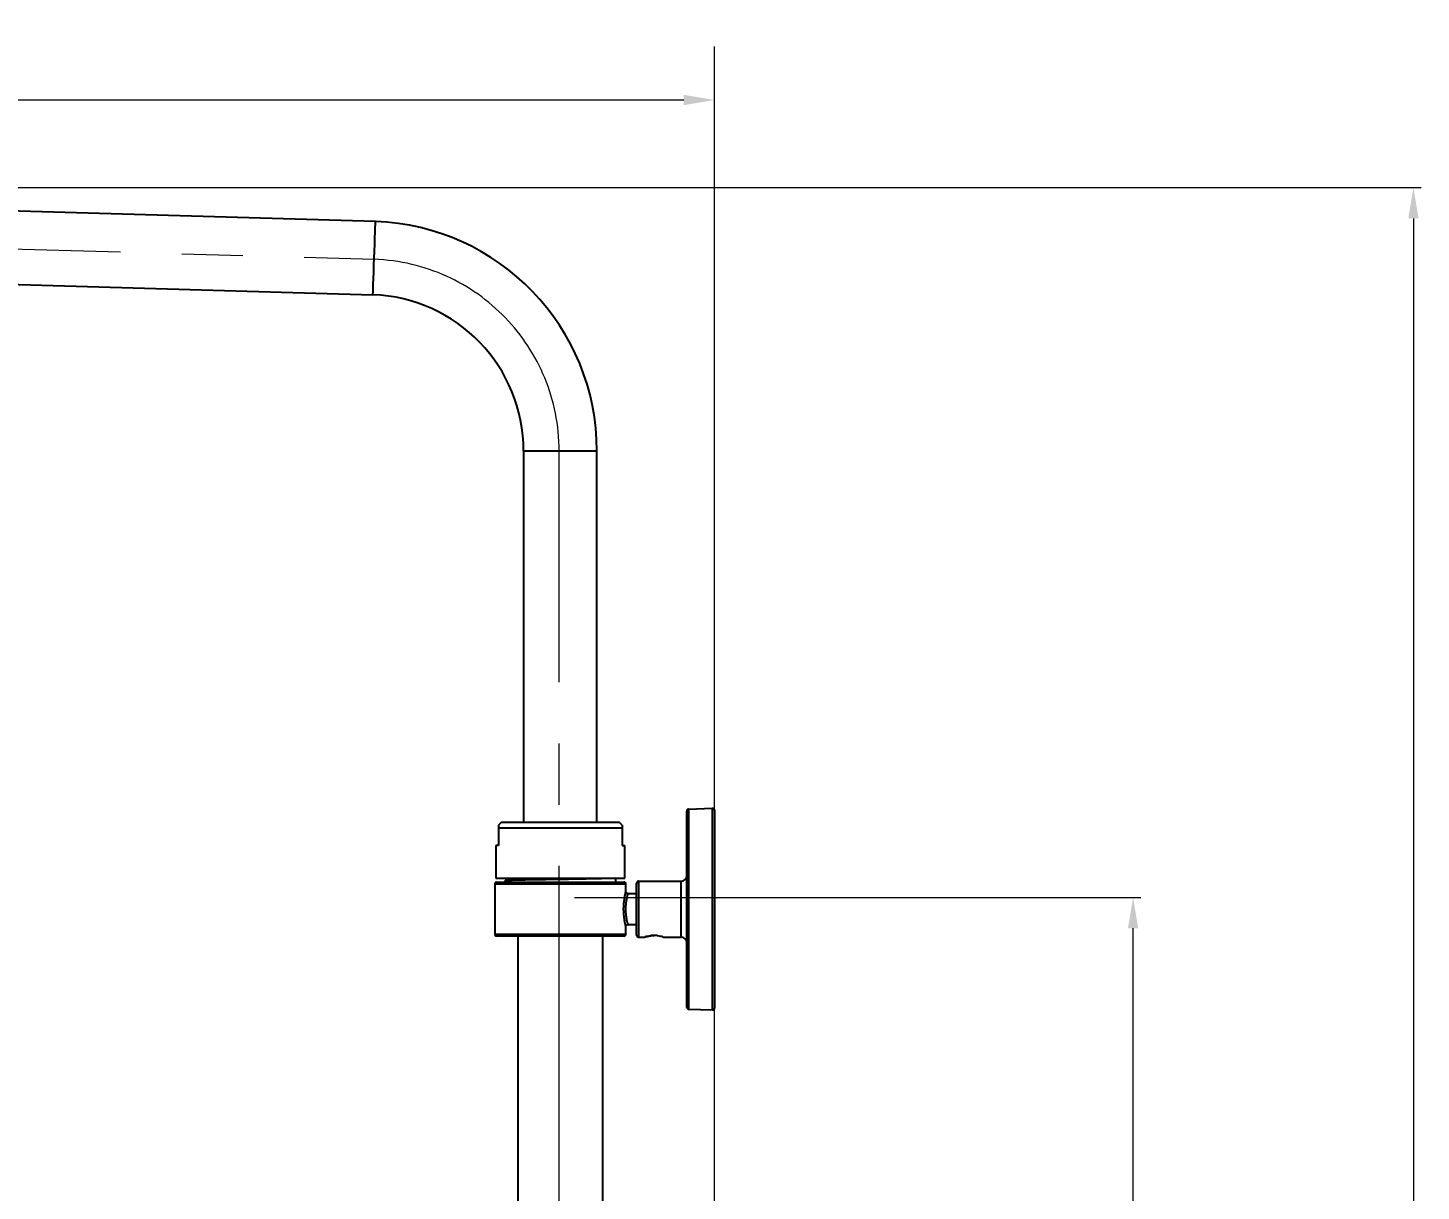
# Model space of a CAD drawing. Extents: x -2463 to 697, y 0 to 2315.
# Drawn here: x -675.4 to -314.2, y 1237.1 to 1538.6 of the extents above; entities that cross this region are included whole.
import ezdxf

# ---------------------------------------------------------------- set-up
doc = ezdxf.new("R2010")
doc.units = 0
doc.header["$LTSCALE"] = 10
doc.header["$MEASUREMENT"] = 0
doc.header["$PDMODE"] = 3
doc.header["$PDSIZE"] = -10
doc.linetypes.add('CENTER2', pattern=[28.575, 19.05, -3.175, 3.175, -3.175])
doc.layers.get('0').update_dxf_attribs({"linetype": 'CONTINUOUS'})
doc.layers.get('DEFPOINTS').update_dxf_attribs({"linetype": 'CONTINUOUS'})
doc.layers.add('Cneter', color=1, linetype='CENTER2', lineweight=13)
doc.layers.add('치수선', color=7, linetype='CONTINUOUS', lineweight=20)
doc.styles.add('Daelim Dimension', font='NanumGothic.ttf')
doc.dimstyles.new('DEFAULT', dxfattribs={"dimscale": 2, "dimtxt": 2, "dimasz": 2, "dimexe": 0, "dimexo": 2, "dimgap": 1, "dimtad": 1, "dimdec": 1, "dimzin": 9, "dimdsep": 46, "dimtxsty": 'Daelim Dimension', "dimcen": 0.5, "dimclrd": 252, "dimclre": 252, "dimclrt": 3, "dimadec": 1, "dimazin": 0, "dimtfac": 1, "dimtdec": 1, "dimtix": 1, "dimtmove": 0, "dimatfit": 3, "dimfxl": 1, "dimtolj": 1, "dimtzin": 1, "dimlwd": 9, "dimlwe": 9, "dimarcsym": 0})

# ---------------------------------------------------------------- blocks, each defined once
blk = doc.blocks.new('*D32')
at = {"color": 5, "lineweight": 9, "ltscale": 0.5, "transparency": 16777216}
for p, q in [((-533.66, 1313.24), (-386.86, 1313.24)), ((-388.86, 519.78), (-388.86, 1305.24)), ((-533.66, 511.78), (-386.86, 511.78))]:
    blk.add_line(p, q, dxfattribs=at)
at = {"color": 5, "ltscale": 0.5, "transparency": 16777216}
for points in [[(-390.19, 1305.24), (-387.53, 1305.24), (-388.86, 1313.24)], [(-390.19, 519.78), (-387.53, 519.78), (-388.86, 511.78)]]:
    blk.add_solid(points, dxfattribs=at)
at = {"layer": 'DEFPOINTS', "color": 0, "ltscale": 0.5, "transparency": 16777216}
for p in [(-537.66, 1313.24), (-388.86, 1313.24), (-537.66, 511.78)]:
    blk.add_point(p, dxfattribs=at)
at = {"color": 7, "ltscale": 0.5, "transparency": 16777216, "insert": (-404.75, 912.51), "char_height": 20, "attachment_point": 5, "rotation": 90, "style": 'Daelim Dimension'}
blk.add_mtext('\\A1;기본 파이프 길이 : 1,000', dxfattribs=at)
blk = doc.blocks.new('*D33')
at = {"color": 5, "lineweight": 9, "ltscale": 0.5, "transparency": 16777216}
for p, q in [((-885.08, 1497.18), (-314.18, 1497.18)), ((-316.18, 1489.18), (-316.18, 498.23)), ((-466.02, 490.23), (-314.18, 490.23))]:
    blk.add_line(p, q, dxfattribs=at)
at = {"color": 5, "ltscale": 0.5, "transparency": 16777216}
for points in [[(-317.51, 1489.18), (-314.84, 1489.18), (-316.18, 1497.18)], [(-317.51, 498.23), (-314.84, 498.23), (-316.18, 490.23)]]:
    blk.add_solid(points, dxfattribs=at)
at = {"layer": 'DEFPOINTS', "color": 0, "ltscale": 0.5, "transparency": 16777216}
for p in [(-889.08, 1497.18), (-470.02, 490.23), (-316.18, 490.23)]:
    blk.add_point(p, dxfattribs=at)
at = {"color": 7, "ltscale": 0.5, "transparency": 16777216, "insert": (-331.88, 993.71), "char_height": 20, "attachment_point": 5, "rotation": 90, "style": 'Daelim Dimension'}
blk.add_mtext('\\A1;(1140~1330)', dxfattribs=at)
blk = doc.blocks.new('*D36')
at = {"color": 5, "lineweight": 9, "ltscale": 0.5, "transparency": 16777216}
for p, q in [((-942.46, 1405.43), (-942.46, 1521.88)), ((-497.38, 1339.85), (-497.38, 1521.88)), ((-505.38, 1519.88), (-934.46, 1519.88))]:
    blk.add_line(p, q, dxfattribs=at)
at = {"color": 5, "ltscale": 0.5, "transparency": 16777216}
for points in [[(-934.46, 1521.21), (-934.46, 1518.55), (-942.46, 1519.88)], [(-505.38, 1521.21), (-505.38, 1518.55), (-497.38, 1519.88)]]:
    blk.add_solid(points, dxfattribs=at)
at = {"layer": 'DEFPOINTS', "color": 0, "ltscale": 0.5, "transparency": 16777216}
for p in [(-942.46, 1519.88), (-942.46, 1401.43), (-497.38, 1335.85)]:
    blk.add_point(p, dxfattribs=at)
at = {"color": 7, "ltscale": 0.5, "transparency": 16777216, "insert": (-719.92, 1532.65), "char_height": 20, "attachment_point": 5, "style": 'Daelim Dimension'}
blk.add_mtext('\\A1;445', dxfattribs=at)

msp = doc.modelspace()

# ---------------------------------------------------------------- linework, layer by layer
at = {"color": 7, "linetype": 'Continuous', "lineweight": 25}
for p, q in [((-585.31, 1488.39), (-889.08, 1497.18)), ((-889.74, 1478.2), (-585.97, 1469.4)), ((-546.88, 1428.93), (-546.88, 1332.71)), ((-527.88, 1332.71), (-527.88, 1428.93)), ((-504.58, 1284.8), (-504.58, 1335.63)), ((-504.1, 1336.13), (-497.9, 1336.35)), ((-504.1, 1336.13), (-504.1, 1284.3)), ((-497.9, 1284.08), (-497.9, 1336.35)), ((-497.38, 1335.85), (-497.38, 1284.58)), ((-552.63, 1332.71), (-553.38, 1331.96)), ((-553.38, 1331.21), (-553.38, 1326.71)), ((-521.38, 1331.21), (-553.38, 1331.21)), ((-552.63, 1332.71), (-522.13, 1332.71)), ((-521.38, 1331.96), (-522.13, 1332.71)), ((-521.38, 1331.21), (-521.38, 1326.71)), ((-554.13, 1326.71), (-554.13, 1318.21)), ((-553.38, 1326.71), (-554.13, 1326.71)), ((-521.38, 1326.71), (-520.63, 1326.71)), ((-520.63, 1318.21), (-520.63, 1326.71)), ((-554.38, 1316.71), (-554.38, 1303.71)), ((-554.13, 1318.21), (-520.63, 1318.21)), ((-553.88, 1317.21), (-520.88, 1317.21)), ((-551.68, 1317.21), (-551.68, 1317.6)), ((-548.38, 1318.21), (-548.38, 1317.7)), ((-523.08, 1318.2), (-523.08, 1317.21)), ((-520.38, 1314.65), (-520.38, 1316.71)), ((-517.58, 1303.46), (-517.58, 1316.96)), ((-517.08, 1317.46), (-506.08, 1317.46)), ((-517.08, 1317.46), (-517.08, 1302.96)), ((-506.08, 1302.96), (-506.08, 1317.46)), ((-517.58, 1314.21), (-519.9, 1314.21)), ((-520.38, 1303.71), (-520.38, 1305.74)), ((-519.89, 1306.21), (-517.58, 1306.21)), ((-520.88, 1303.21), (-553.88, 1303.21)), ((-548.38, 1303.21), (-548.38, 1095.74)), ((-526.38, 1035.12), (-526.38, 1303.21)), ((-517.08, 1302.96), (-515.48, 1302.96)), ((-510.68, 1302.96), (-506.08, 1302.96)), ((-504.1, 1284.3), (-497.9, 1284.08))]:
    msp.add_line(p, q, dxfattribs=at)
at = {"color": 8, "linetype": 'Continuous', "lineweight": 25}
for p, q in [((-546.88, 1428.93), (-527.88, 1428.93)), ((-520.38, 1316.71), (-554.38, 1316.71)), ((-554.38, 1303.71), (-520.38, 1303.71))]:
    msp.add_line(p, q, dxfattribs=at)
at = {"color": 8, "linetype": 'Continuous', "lineweight": 25, "flags": 128}
msp.add_lwpolyline([(-585.97, 1469.4), (-585.96, 1469.59), (-585.94, 1470.13), (-585.91, 1471), (-585.87, 1472.19), (-585.82, 1473.62), (-585.76, 1475.27), (-585.7, 1477.05), (-585.64, 1478.9), (-585.57, 1480.75), (-585.51, 1482.53), (-585.45, 1484.17), (-585.4, 1485.61), (-585.36, 1486.79), (-585.33, 1487.67), (-585.31, 1488.21), (-585.31, 1488.39), (-585.31, 1488.39)], dxfattribs=at)
at = {"color": 7, "linetype": 'Continuous', "lineweight": 25}
for centre, radius, start, end in [((-587.38, 1428.93), 59.5, 0, 88), ((-587.38, 1428.93), 40.5, 0, 88), ((-504.08, 1335.63), 0.5, 92, 180), ((-497.88, 1335.85), 0.5, 0, 92), ((-506.08, 1318.96), 1.5, 270, 0), ((-553.88, 1316.71), 0.5, 90, 180), ((-520.88, 1316.71), 0.5, 0, 90), ((-517.08, 1316.96), 0.5, 90, 180), ((-553.88, 1303.71), 0.5, 180, 270), ((-520.88, 1303.71), 0.5, 270, 0), ((-517.08, 1303.46), 0.5, 180, 270), ((-506.08, 1301.46), 1.5, 0, 90), ((-504.08, 1284.8), 0.5, 180, 268), ((-497.88, 1284.58), 0.5, 268, 0)]:
    msp.add_arc(centre, radius, start, end, dxfattribs=at)
for points, knots in [([(-553.38, 1331.95), (-553.38, 1331.92), (-553.38, 1331.87), (-553.38, 1331.44), (-553.38, 1331.21)], [0, 0, 0, 0, 0.470297, 1, 1, 1, 1]), ([(-521.38, 1331.95), (-521.38, 1331.92), (-521.38, 1331.87), (-521.38, 1331.44), (-521.38, 1331.21)], [0, 0, 0, 0, 0.470297, 1, 1, 1, 1]), ([(-523.08, 1318.2), (-523.47, 1318.19), (-524.33, 1318.15), (-526.62, 1318.09), (-529.74, 1318.03), (-533.4, 1317.96), (-537.32, 1317.9), (-541.25, 1317.84), (-544.92, 1317.78), (-548.05, 1317.71), (-550.4, 1317.66), (-551.28, 1317.62), (-551.68, 1317.6)], [0, 0, 0, 0, 0.084883, 0.187863, 0.290737, 0.39545, 0.498431, 0.601304, 0.706017, 0.808999, 0.911871, 1, 1, 1, 1]), ([(-551.57, 1318.37), (-551.57, 1318.31), (-551.57, 1318.18), (-551.57, 1318.06), (-551.57, 1317.99)], [0, 0, 0, 0, 0.501869, 1, 1, 1, 1]), ([(-520.39, 1305.74), (-520.39, 1305.73), (-520.37, 1305.65), (-520.45, 1305.98), (-520.62, 1306.74), (-520.82, 1307.91), (-520.95, 1309.31), (-520.97, 1310.75), (-520.86, 1312.14), (-520.68, 1313.36), (-520.5, 1314.25), (-520.38, 1314.71), (-520.4, 1314.66), (-520.4, 1314.65)], [0, 0, 0, 0, 0.0109889, 0.1170933, 0.2248115, 0.3307601, 0.4359129, 0.5415099, 0.6352248, 0.7439575, 0.8487986, 0.9512777, 1, 1, 1, 1]), ([(-520.38, 1314.65), (-520.38, 1314.66), (-520.39, 1314.7), (-520.38, 1314.75), (-520.38, 1314.79), (-520.37, 1314.82), (-520.37, 1314.83), (-520.37, 1314.83), (-520.37, 1314.83), (-520.37, 1314.83), (-520.37, 1314.83), (-520.37, 1314.83), (-520.37, 1314.83)], [0, 0, 0, 0, 0.1302969, 0.4139869, 0.6097892, 0.716643, 0.7384005, 0.753971, 0.7727927, 0.8056281, 0.8851003, 1, 1, 1, 1]), ([(-519.9, 1314.22), (-519.92, 1314.22), (-520.01, 1314.22), (-520.15, 1314.28), (-520.27, 1314.38), (-520.34, 1314.49), (-520.37, 1314.58), (-520.38, 1314.64), (-520.38, 1314.65)], [0, 0, 0, 0, 0.099717, 0.378581, 0.59333, 0.770654, 0.920481, 1, 1, 1, 1]), ([(-520.37, 1305.6), (-520.37, 1305.6), (-520.37, 1305.59), (-520.37, 1305.6), (-520.37, 1305.61), (-520.37, 1305.62), (-520.38, 1305.68), (-520.38, 1305.77), (-520.36, 1305.9), (-520.28, 1306.03), (-520.15, 1306.15), (-520.01, 1306.21), (-519.92, 1306.21), (-519.89, 1306.21)], [0, 0, 0, 0, 0.077606, 0.09487, 0.103971, 0.115803, 0.15229, 0.266521, 0.390678, 0.551412, 0.722865, 0.905051, 1, 1, 1, 1]), ([(-513.08, 1303.37), (-513.24, 1303.37), (-513.55, 1303.36), (-514.16, 1303.3), (-514.82, 1303.16), (-515.27, 1303.03), (-515.46, 1302.97), (-515.47, 1302.97), (-515.48, 1302.96)], [0, 0, 0, 0, 0.1212166, 0.250419, 0.4999915, 0.7495325, 0.8781725, 1, 1, 1, 1]), ([(-515.48, 1302.96), (-515.47, 1302.97), (-515.46, 1302.97), (-515.27, 1303.03), (-514.82, 1303.16), (-514.16, 1303.3), (-513.55, 1303.36), (-513.24, 1303.37), (-513.08, 1303.37)], [0, 0, 0, 0, 0.121843, 0.250513, 0.499917, 0.749229, 0.87862, 1, 1, 1, 1]), ([(-510.68, 1302.96), (-510.69, 1302.97), (-510.71, 1302.97), (-510.9, 1303.03), (-511.34, 1303.16), (-512.01, 1303.3), (-512.61, 1303.36), (-512.93, 1303.37), (-513.08, 1303.37)], [0, 0, 0, 0, 0.121928, 0.250697, 0.500463, 0.749782, 0.878869, 1, 1, 1, 1])]:
    msp.add_open_spline(points, degree=3, knots=knots, dxfattribs=at)
at = {"color": 8, "linetype": 'Continuous', "lineweight": 25}
msp.add_open_spline([(-519.9, 1314.16), (-519.9, 1314.17), (-519.89, 1314.21), (-520, 1313.8), (-520.19, 1313.01), (-520.38, 1311.93), (-520.48, 1310.69), (-520.47, 1309.4), (-520.33, 1308.16), (-520.13, 1307.12), (-519.95, 1306.45), (-519.87, 1306.16), (-519.89, 1306.23), (-519.89, 1306.23)], degree=3, knots=[0, 0, 0, 0, 0.049301, 0.153012, 0.258434, 0.366736, 0.459327, 0.563367, 0.667457, 0.773309, 0.881887, 0.989402, 1, 1, 1, 1], dxfattribs=at)
at = {"layer": 'Cneter', "lineweight": 5, "ltscale": 0.5}
for p, q in [((-889.42, 1487.39), (-585.65, 1478.6)), ((-537.66, 511.78), (-537.66, 1428.93))]:
    msp.add_line(p, q, dxfattribs=at)
msp.add_arc((-587.38, 1428.93), 49.7, 0, 88, dxfattribs=at)
at = {"layer": '치수선'}
msp.add_line((-497.38, 289.09), (-497.38, 1533.78), dxfattribs=at)

# ---------------------------------------------------------------- dimensions: what is measured, and where the dimension line sits
at = {"color": 5, "ltscale": 0.5}
dim = msp.add_linear_dim(base=(-942.46, 1519.88), p1=(-497.38, 1335.85), p2=(-942.46, 1401.43), dimstyle='DEFAULT', override={"dimtxt": 10, "dimasz": 4, "dimexe": 1, "dimdec": 0, "dimclrd": 5, "dimclre": 5, "dimclrt": 7}, dxfattribs=at)
dim.commit()
dim.dimension.update_dxf_attribs({"geometry": '*D36', "text_midpoint": (-719.92, 1532.65)})
for base, p1, p2, text, picture, middle in [((-316.18, 490.23), (-889.08, 1497.18), (-470.02, 490.23), '(1140~1330)', '*D33', (-331.88, 993.71)), ((-388.86, 1313.24), (-537.66, 511.78), (-537.66, 1313.24), '기본 파이프 길이 : 1,000', '*D32', (-404.75, 912.51))]:
    dim = msp.add_linear_dim(base=base, p1=p1, p2=p2, angle=90, text=text, dimstyle='DEFAULT', override={"dimtxt": 10, "dimasz": 4, "dimexe": 1, "dimdec": 0, "dimclrd": 5, "dimclre": 5, "dimclrt": 7}, dxfattribs=at)
    dim.commit()
    dim.dimension.update_dxf_attribs({"geometry": picture, "text_midpoint": middle})

doc.saveas('drawing.dxf')
